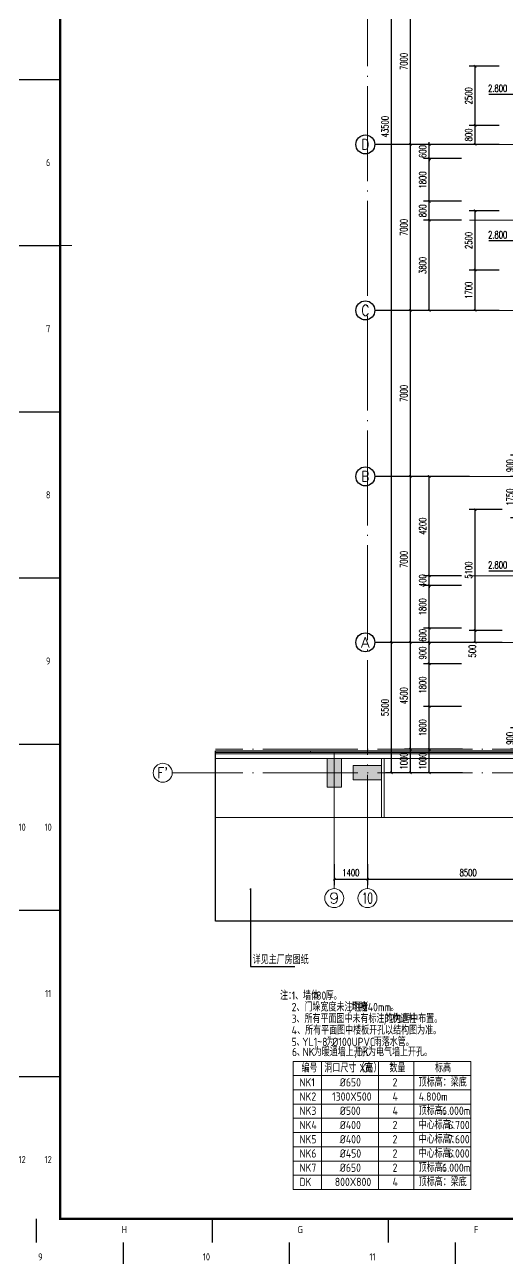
# Model space of a CAD drawing. Extents: x 238398 to 585159, y -66832 to 191741.
# Drawn here: x 423842 to 444213, y 21619 to 73646 of the extents above; entities that cross this region are included whole.
import ezdxf
from ezdxf.enums import TextEntityAlignment as Align

# ---------------------------------------------------------------- set-up
doc = ezdxf.new("R2010")
doc.units = 0
doc.header["$LTSCALE"] = 1000
doc.header["$MEASUREMENT"] = 0
doc.linetypes.add('DOTE', pattern=[2.42, 2, -0.2, 0.02, -0.2])
for name, color, linetype in [('AXIS', 3, 'Continuous'), ('AXIS_TEXT', 7, 'Continuous'), ('DIM_ELEV', 3, 'Continuous'), ('DIM_LEAD', 3, 'Continuous'), ('PUB_DIM', 76, 'Continuous')]:
    doc.layers.add(name, color=color, linetype=linetype)
for name, color, linetype, lineweight in [('DOTE', 18, 'DOTE', 13), ('PUB_HATCH', 252, 'Continuous', 5), ('PUB_TEXT', 7, 'Continuous', 20)]:
    doc.layers.add(name, color=color, linetype=linetype, lineweight=lineweight)
doc.styles.add('_TCH_AXIS', font='complex.shx', dxfattribs={"bigfont": 'gbcbig.shx'})
doc.styles.add('_TCH_DIM', font='SIMPLEX', dxfattribs={"bigfont": 'GBCBIG'})
doc.styles.add('_TCH_DIM_T3', font='SIMPLEX', dxfattribs={"width": 0.705882, "bigfont": 'GBCBIG'})
doc.styles.add('COMPLEX', font='geditxt.shx')
doc.styles.get("Standard").update_dxf_attribs({"font": 'gbenor.shx', "bigfont": 'gbcbig.shx'})
doc.styles.add('TK', font='GEDITXT.SHX', dxfattribs={"width": 0.85, "height": 3.5, "bigfont": 'hztxt1.shx'})
doc.linetypes.add('栏杆', pattern='A,0.075,-0.03,[133,ltypeshp.shx,S=0.03,R=0,X=-0.03,Y=0],-0.03,0.3', length=0.435)
doc.dimstyles.new('_TCH_ARCH&&100', dxfattribs={"dimtxt": 297.5, "dimasz": 100, "dimexe": 250, "dimexo": 300, "dimgap": 126.25, "dimtad": 1, "dimdec": 0, "dimzin": 0, "dimdsep": 46, "dimtxsty": '_TCH_DIM_T3', "dimblk": 'ARCHTICK', "dimcen": 0.09, "dimazin": 2, "dimtfac": 1, "dimtdec": 0, "dimtix": 1, "dimtmove": 2, "dimatfit": 3, "dimfxl": 1, "dimtolj": 1, "dimtzin": 0, "dimarcsym": 0})

# ---------------------------------------------------------------- blocks, each defined once
blk = doc.blocks.new('_AXISO')
blk.add_circle((0, 0), 0.5)
at = {"layer": 'AXIS_TEXT', "style": 'COMPLEX', "width": 1.041667}
blk.add_attdef('A', text='', height=0.56, dxfattribs=at).set_placement((-0.25, -0.28), (0.25, -0.28), align=Align.FIT)
blk = doc.blocks.new('GEDI_WK_A1_V')
at = {"color": 3}
for p, q in [((0, 490.58), (10, 490.58)), ((584, 490.58), (594, 490.58)), ((0, 420.5), (10, 420.5)), ((584, 420.5), (594, 420.5)), ((0, 350.42), (10, 350.42)), ((584, 350.42), (594, 350.42)), ((0, 280.33), (10, 280.33)), ((584, 280.33), (594, 280.33)), ((0, 210.25), (10, 210.25)), ((584, 210.25), (594, 210.25)), ((0, 140.17), (10, 140.17)), ((584, 140.17), (594, 140.17)), ((0, 70.08), (10, 70.08)), ((584, 70.08), (594, 70.08)), ((0, 10), (0, 0)), ((74.25, 10), (74.25, 0)), ((148.5, 10), (148.5, 0))]:
    blk.add_line(p, q, dxfattribs=at)
for points, const_width in [([(0, 841), (0, 0), (594, 0), (594, 841)], 0.1), ([(10, 816), (10, 10), (584, 10), (584, 816)], 1)]:
    blk.add_lwpolyline(points, close=True, dxfattribs=dict(at, const_width=const_width))
at = {"color": 3, "const_width": 0.5}
for points in [[(0, 420.5), (15, 420.5)], [(579, 420.5), (594, 420.5)]]:
    blk.add_lwpolyline(points, dxfattribs=at)
at = {"color": 3}
for s, p in [('6', (5, 455.54)), ('7', (5, 385.46)), ('8', (5, 315.38)), ('9', (5, 245.29)), ('10', (5, 175.21)), ('10', (588, 175.21)), ('11', (5, 105.12)), ('12', (5, 35.04)), ('12', (588, 35.04))]:
    blk.add_text(s, height=3, dxfattribs=at).set_placement(p, align=Align.MIDDLE)
for s, p in [('H', (37.12, 4)), ('G', (111.38, 4)), ('F', (185.62, 4))]:
    blk.add_text(s, height=3, dxfattribs=at).set_placement(p, align=Align.CENTER)
blk = doc.blocks.new('CEEC_TK_A1_V')
blk.add_blockref('GEDI_WK_A1_V', (0, 0))
at = {"style": 'TK', "width": 0.85}
for tag, height, p in [('PROJECTNAME', 4.75, (529, 44)), ('PHASE', 4, (571, 44)), ('DRAWINGNAME', 4.75, (539, 31))]:
    blk.add_attdef(tag, text='', height=height, dxfattribs=at).set_placement(p, align=Align.MIDDLE_CENTER)
for tag, p, height in [('APPROVE', (416, 32.75), 3.5), ('DESIGN', (461, 32.75), 3.5), ('REVIEW1', (416, 25.75), 3.5), ('DRAW', (461, 25.75), 3.5), ('REVIEW2', (416, 18.75), 3.5), ('PROPORTION', (461, 18.75), 3.5), ('DRAWINGNUMBER', (511, 18.5), 4), ('CHECK', (416, 11.75), 3.5), ('DATE', (461, 11.75), 3.5), ('VERSION', (577, 11.75), 3.5)]:
    blk.add_attdef(tag, p, '', height=height, dxfattribs=at)
blk = doc.blocks.new('GEDI_WK_A1')
at = {"color": 3}
for p, q in [((630.75, 584), (630.75, 594)), ((700.83, 584), (700.83, 594)), ((770.92, 584), (770.92, 594))]:
    blk.add_line(p, q, dxfattribs=at)
at = {"color": 3, "const_width": 0.1}
blk.add_lwpolyline([(0, 0), (841, 0), (841, 594), (0, 594)], close=True, dxfattribs=at)
at = {"color": 3}
for s, p in [('9', (595.71, 588)), ('10', (665.79, 588)), ('11', (735.88, 588))]:
    blk.add_text(s, height=3, dxfattribs=at).set_placement(p, align=Align.MIDDLE)
blk = doc.blocks.new('CEEC_TK_A1')
blk.add_blockref('GEDI_WK_A1', (0, 0))
at = {"style": 'TK', "width": 0.85}
for tag, height, p in [('PROJECTNAME', 4.75, (776, 44)), ('PHASE', 4, (818, 44)), ('DRAWINGNAME', 4.75, (786, 31))]:
    blk.add_attdef(tag, text='', height=height, dxfattribs=at).set_placement(p, align=Align.MIDDLE_CENTER)
for tag, p, height in [('APPROVE', (663, 32.75), 3.5), ('DESIGN', (708, 32.75), 3.5), ('REVIEW1', (663, 25.75), 3.5), ('DRAW', (708, 25.75), 3.5), ('REVIEW2', (663, 18.75), 3.5), ('PROPORTION', (708, 18.75), 3.5), ('DRAWINGNUMBER', (758, 18.5), 4), ('CHECK', (663, 11.75), 3.5), ('DATE', (708, 11.75), 3.5), ('VERSION', (824, 11.75), 3.5)]:
    blk.add_attdef(tag, p, '', height=height, dxfattribs=at)
blk = doc.blocks.new('_ArchTick')
at = {"color": 0, "linetype": 'ByBlock', "const_width": 0.4}
blk.add_lwpolyline([(-0.5, -0.5), (0.5, 0.5)], dxfattribs=at)
blk = doc.blocks.new('*D549')
at = {"layer": 'AXIS', "color": 0, "lineweight": -2, "transparency": 16777216}
for p, q in [((442320, 47596), (439070, 47596)), ((439320, 42096), (439320, 47596)), ((442320, 42096), (439070, 42096))]:
    blk.add_line(p, q, dxfattribs=at)
at = {"layer": 'Defpoints', "color": 0, "transparency": 16777216}
for p in [(439320, 47596), (442620, 47596), (442620, 42096)]:
    blk.add_point(p, dxfattribs=at)
at = {"layer": 'AXIS', "color": 0, "lineweight": -2, "transparency": 16777216, "xscale": 100, "yscale": 100, "zscale": 100}
for p, rotation in [((439320, 47596), 90), ((439320, 42096), 270)]:
    blk.add_blockref('_ArchTick', p, dxfattribs=dict(at, rotation=rotation))
at = {"layer": 'AXIS', "color": 0, "transparency": 16777216, "insert": (439045, 44846), "char_height": 297.5, "attachment_point": 5, "rotation": 90, "style": '_TCH_DIM_T3'}
blk.add_mtext('\\A1;5500', dxfattribs=at)
blk = doc.blocks.new('*D550')
at = {"layer": 'AXIS', "color": 0, "lineweight": -2, "transparency": 16777216}
for p, q in [((442320, 91096), (439070, 91096)), ((439320, 47596), (439320, 91096)), ((442320, 47596), (439070, 47596))]:
    blk.add_line(p, q, dxfattribs=at)
at = {"layer": 'Defpoints', "color": 0, "transparency": 16777216}
for p in [(439320, 91096), (442620, 91096), (442620, 47596)]:
    blk.add_point(p, dxfattribs=at)
at = {"layer": 'AXIS', "color": 0, "lineweight": -2, "transparency": 16777216, "xscale": 100, "yscale": 100, "zscale": 100}
for p, rotation in [((439320, 91096), 90), ((439320, 47596), 270)]:
    blk.add_blockref('_ArchTick', p, dxfattribs=dict(at, rotation=rotation))
at = {"layer": 'AXIS', "color": 0, "transparency": 16777216, "insert": (439045, 69346), "char_height": 297.5, "attachment_point": 5, "rotation": 90, "style": '_TCH_DIM_T3'}
blk.add_mtext('\\A1;43500', dxfattribs=at)
blk = doc.blocks.new('*D551')
at = {"layer": 'AXIS', "color": 0, "lineweight": -2, "transparency": 16777216}
for p, q in [((442320, 43096), (439870, 43096)), ((440120, 42096), (440120, 43096)), ((442320, 42096), (439870, 42096))]:
    blk.add_line(p, q, dxfattribs=at)
at = {"layer": 'Defpoints', "color": 0, "transparency": 16777216}
for p in [(440120, 43096), (442620, 43096), (442620, 42096)]:
    blk.add_point(p, dxfattribs=at)
at = {"layer": 'AXIS', "color": 0, "lineweight": -2, "transparency": 16777216, "xscale": 100, "yscale": 100, "zscale": 100}
for p, rotation in [((440120, 43096), 90), ((440120, 42096), 270)]:
    blk.add_blockref('_ArchTick', p, dxfattribs=dict(at, rotation=rotation))
at = {"layer": 'AXIS', "color": 0, "transparency": 16777216, "insert": (439845, 42596), "char_height": 297.5, "attachment_point": 5, "rotation": 90, "style": '_TCH_DIM_T3'}
blk.add_mtext('\\A1;1000', dxfattribs=at)
blk = doc.blocks.new('*D552')
at = {"layer": 'AXIS', "color": 0, "lineweight": -2, "transparency": 16777216}
for p, q in [((442320, 47596), (439870, 47596)), ((440120, 43096), (440120, 47596)), ((442320, 43096), (439870, 43096))]:
    blk.add_line(p, q, dxfattribs=at)
at = {"layer": 'Defpoints', "color": 0, "transparency": 16777216}
for p in [(440120, 47596), (442620, 47596), (442620, 43096)]:
    blk.add_point(p, dxfattribs=at)
at = {"layer": 'AXIS', "color": 0, "lineweight": -2, "transparency": 16777216, "xscale": 100, "yscale": 100, "zscale": 100}
for p, rotation in [((440120, 47596), 90), ((440120, 43096), 270)]:
    blk.add_blockref('_ArchTick', p, dxfattribs=dict(at, rotation=rotation))
at = {"layer": 'AXIS', "color": 0, "transparency": 16777216, "insert": (439845, 45346), "char_height": 297.5, "attachment_point": 5, "rotation": 90, "style": '_TCH_DIM_T3'}
blk.add_mtext('\\A1;4500', dxfattribs=at)
blk = doc.blocks.new('*D553')
at = {"layer": 'AXIS', "color": 0, "lineweight": -2, "transparency": 16777216}
for p, q in [((442320, 54596), (439870, 54596)), ((440120, 47596), (440120, 54596)), ((442320, 47596), (439870, 47596))]:
    blk.add_line(p, q, dxfattribs=at)
at = {"layer": 'Defpoints', "color": 0, "transparency": 16777216}
for p in [(440120, 54596), (442620, 54596), (442620, 47596)]:
    blk.add_point(p, dxfattribs=at)
at = {"layer": 'AXIS', "color": 0, "lineweight": -2, "transparency": 16777216, "xscale": 100, "yscale": 100, "zscale": 100}
for p, rotation in [((440120, 54596), 90), ((440120, 47596), 270)]:
    blk.add_blockref('_ArchTick', p, dxfattribs=dict(at, rotation=rotation))
at = {"layer": 'AXIS', "color": 0, "transparency": 16777216, "insert": (439845, 51096), "char_height": 297.5, "attachment_point": 5, "rotation": 90, "style": '_TCH_DIM_T3'}
blk.add_mtext('\\A1;7000', dxfattribs=at)
blk = doc.blocks.new('*D554')
at = {"layer": 'AXIS', "color": 0, "lineweight": -2, "transparency": 16777216}
for p, q in [((442320, 61596), (439870, 61596)), ((440120, 54596), (440120, 61596)), ((442320, 54596), (439870, 54596))]:
    blk.add_line(p, q, dxfattribs=at)
at = {"layer": 'Defpoints', "color": 0, "transparency": 16777216}
for p in [(440120, 61596), (442620, 61596), (442620, 54596)]:
    blk.add_point(p, dxfattribs=at)
at = {"layer": 'AXIS', "color": 0, "lineweight": -2, "transparency": 16777216, "xscale": 100, "yscale": 100, "zscale": 100}
for p, rotation in [((440120, 61596), 90), ((440120, 54596), 270)]:
    blk.add_blockref('_ArchTick', p, dxfattribs=dict(at, rotation=rotation))
at = {"layer": 'AXIS', "color": 0, "transparency": 16777216, "insert": (439845, 58096), "char_height": 297.5, "attachment_point": 5, "rotation": 90, "style": '_TCH_DIM_T3'}
blk.add_mtext('\\A1;7000', dxfattribs=at)
blk = doc.blocks.new('*D555')
at = {"layer": 'AXIS', "color": 0, "lineweight": -2, "transparency": 16777216}
for p, q in [((442320, 68596), (439870, 68596)), ((440120, 61596), (440120, 68596)), ((442320, 61596), (439870, 61596))]:
    blk.add_line(p, q, dxfattribs=at)
at = {"layer": 'Defpoints', "color": 0, "transparency": 16777216}
for p in [(440120, 68596), (442620, 68596), (442620, 61596)]:
    blk.add_point(p, dxfattribs=at)
at = {"layer": 'AXIS', "color": 0, "lineweight": -2, "transparency": 16777216, "xscale": 100, "yscale": 100, "zscale": 100}
for p, rotation in [((440120, 68596), 90), ((440120, 61596), 270)]:
    blk.add_blockref('_ArchTick', p, dxfattribs=dict(at, rotation=rotation))
at = {"layer": 'AXIS', "color": 0, "transparency": 16777216, "insert": (439845, 65096), "char_height": 297.5, "attachment_point": 5, "rotation": 90, "style": '_TCH_DIM_T3'}
blk.add_mtext('\\A1;7000', dxfattribs=at)
blk = doc.blocks.new('*D556')
at = {"layer": 'AXIS', "color": 0, "lineweight": -2, "transparency": 16777216}
for p, q in [((442320, 75596), (439870, 75596)), ((440120, 68596), (440120, 75596)), ((442320, 68596), (439870, 68596))]:
    blk.add_line(p, q, dxfattribs=at)
at = {"layer": 'Defpoints', "color": 0, "transparency": 16777216}
for p in [(440120, 75596), (442620, 75596), (442620, 68596)]:
    blk.add_point(p, dxfattribs=at)
at = {"layer": 'AXIS', "color": 0, "lineweight": -2, "transparency": 16777216, "xscale": 100, "yscale": 100, "zscale": 100}
for p, rotation in [((440120, 75596), 90), ((440120, 68596), 270)]:
    blk.add_blockref('_ArchTick', p, dxfattribs=dict(at, rotation=rotation))
at = {"layer": 'AXIS', "color": 0, "transparency": 16777216, "insert": (439845, 72096), "char_height": 297.5, "attachment_point": 5, "rotation": 90, "style": '_TCH_DIM_T3'}
blk.add_mtext('\\A1;7000', dxfattribs=at)
blk = doc.blocks.new('*D614')
at = {"layer": 'Defpoints', "color": 0, "transparency": 16777216}
for p in [(444180, 54595), (444896, 54595), (444896, 52845)]:
    blk.add_point(p, dxfattribs=at)
at = {"layer": 'PUB_DIM', "color": 0, "lineweight": -2, "transparency": 16777216}
for p, q in [((444596, 54595), (443930, 54595)), ((444180, 52845), (444180, 54595)), ((444596, 52845), (443930, 52845))]:
    blk.add_line(p, q, dxfattribs=at)
at = {"layer": 'PUB_DIM', "color": 0, "lineweight": -2, "transparency": 16777216, "xscale": 100, "yscale": 100, "zscale": 100}
for p, rotation in [((444180, 54595), 90), ((444180, 52845), 270)]:
    blk.add_blockref('_ArchTick', p, dxfattribs=dict(at, rotation=rotation))
at = {"layer": 'PUB_DIM', "color": 0, "transparency": 16777216, "insert": (443905, 53720), "char_height": 297.5, "attachment_point": 5, "rotation": 90, "style": '_TCH_DIM_T3'}
blk.add_mtext('\\A1;1750', dxfattribs=at)
blk = doc.blocks.new('*D615')
at = {"layer": 'Defpoints', "color": 0, "transparency": 16777216}
for p in [(444180, 55495), (444896, 55495), (444896, 54595)]:
    blk.add_point(p, dxfattribs=at)
at = {"layer": 'PUB_DIM', "color": 0, "lineweight": -2, "transparency": 16777216}
for p, q in [((444596, 55495), (443930, 55495)), ((444180, 54595), (444180, 55495)), ((444596, 54595), (443930, 54595))]:
    blk.add_line(p, q, dxfattribs=at)
at = {"layer": 'PUB_DIM', "color": 0, "lineweight": -2, "transparency": 16777216, "xscale": 100, "yscale": 100, "zscale": 100}
for p, rotation in [((444180, 55495), 90), ((444180, 54595), 270)]:
    blk.add_blockref('_ArchTick', p, dxfattribs=dict(at, rotation=rotation))
at = {"layer": 'PUB_DIM', "color": 0, "transparency": 16777216, "insert": (443905, 55045), "char_height": 297.5, "attachment_point": 5, "rotation": 90, "style": '_TCH_DIM_T3'}
blk.add_mtext('\\A1;900', dxfattribs=at)
blk = doc.blocks.new('*D620')
at = {"layer": 'Defpoints', "color": 0, "transparency": 16777216}
for p in [(444180, 43995), (444896, 43995), (444896, 43095)]:
    blk.add_point(p, dxfattribs=at)
at = {"layer": 'PUB_DIM', "color": 0, "lineweight": -2, "transparency": 16777216}
for p, q in [((444596, 43995), (443930, 43995)), ((444180, 43095), (444180, 43995)), ((444596, 43095), (443930, 43095))]:
    blk.add_line(p, q, dxfattribs=at)
at = {"layer": 'PUB_DIM', "color": 0, "lineweight": -2, "transparency": 16777216, "xscale": 100, "yscale": 100, "zscale": 100}
for p, rotation in [((444180, 43995), 90), ((444180, 43095), 270)]:
    blk.add_blockref('_ArchTick', p, dxfattribs=dict(at, rotation=rotation))
at = {"layer": 'PUB_DIM', "color": 0, "transparency": 16777216, "insert": (443905, 43545), "char_height": 297.5, "attachment_point": 5, "rotation": 90, "style": '_TCH_DIM_T3'}
blk.add_mtext('\\A1;900', dxfattribs=at)
blk = doc.blocks.new('*D389')
at = {"layer": 'Defpoints', "color": 0, "transparency": 16777216}
for p in [(440920, 65396), (442574, 65396), (442574, 61596)]:
    blk.add_point(p, dxfattribs=at)
at = {"layer": 'PUB_DIM', "color": 0, "lineweight": -2, "transparency": 16777216}
for p, q in [((442274, 65396), (440670, 65396)), ((440920, 61596), (440920, 65396)), ((442274, 61596), (440670, 61596))]:
    blk.add_line(p, q, dxfattribs=at)
at = {"layer": 'PUB_DIM', "color": 0, "lineweight": -2, "transparency": 16777216, "xscale": 100, "yscale": 100, "zscale": 100}
for p, rotation in [((440920, 65396), 90), ((440920, 61596), 270)]:
    blk.add_blockref('_ArchTick', p, dxfattribs=dict(at, rotation=rotation))
at = {"layer": 'PUB_DIM', "color": 0, "transparency": 16777216, "insert": (440645, 63496), "char_height": 297.5, "attachment_point": 5, "rotation": 90, "style": '_TCH_DIM_T3'}
blk.add_mtext('\\A1;3800', dxfattribs=at)
blk = doc.blocks.new('*D390')
at = {"layer": 'Defpoints', "color": 0, "transparency": 16777216}
for p in [(440920, 66196), (442574, 66196), (442574, 65396)]:
    blk.add_point(p, dxfattribs=at)
at = {"layer": 'PUB_DIM', "color": 0, "lineweight": -2, "transparency": 16777216}
for p, q in [((442274, 66196), (440670, 66196)), ((440920, 65396), (440920, 66196)), ((442274, 65396), (440670, 65396))]:
    blk.add_line(p, q, dxfattribs=at)
at = {"layer": 'PUB_DIM', "color": 0, "lineweight": -2, "transparency": 16777216, "xscale": 100, "yscale": 100, "zscale": 100}
for p, rotation in [((440920, 66196), 90), ((440920, 65396), 270)]:
    blk.add_blockref('_ArchTick', p, dxfattribs=dict(at, rotation=rotation))
at = {"layer": 'PUB_DIM', "color": 0, "transparency": 16777216, "insert": (440645, 65796), "char_height": 297.5, "attachment_point": 5, "rotation": 90, "style": '_TCH_DIM_T3'}
blk.add_mtext('\\A1;800', dxfattribs=at)
blk = doc.blocks.new('*D391')
at = {"layer": 'Defpoints', "color": 0, "transparency": 16777216}
for p in [(440920, 67996), (442574, 67996), (442574, 66196)]:
    blk.add_point(p, dxfattribs=at)
at = {"layer": 'PUB_DIM', "color": 0, "lineweight": -2, "transparency": 16777216}
for p, q in [((442274, 67996), (440670, 67996)), ((440920, 66196), (440920, 67996)), ((442274, 66196), (440670, 66196))]:
    blk.add_line(p, q, dxfattribs=at)
at = {"layer": 'PUB_DIM', "color": 0, "lineweight": -2, "transparency": 16777216, "xscale": 100, "yscale": 100, "zscale": 100}
for p, rotation in [((440920, 67996), 90), ((440920, 66196), 270)]:
    blk.add_blockref('_ArchTick', p, dxfattribs=dict(at, rotation=rotation))
at = {"layer": 'PUB_DIM', "color": 0, "transparency": 16777216, "insert": (440645, 67096), "char_height": 297.5, "attachment_point": 5, "rotation": 90, "style": '_TCH_DIM_T3'}
blk.add_mtext('\\A1;1800', dxfattribs=at)
blk = doc.blocks.new('*D392')
at = {"layer": 'Defpoints', "color": 0, "transparency": 16777216}
for p in [(440920, 68596), (442574, 68596), (442574, 67996)]:
    blk.add_point(p, dxfattribs=at)
at = {"layer": 'PUB_DIM', "color": 0, "lineweight": -2, "transparency": 16777216}
for p, q in [((440920, 68596), (440920, 68696)), ((442274, 68596), (440670, 68596)), ((440920, 67996), (440920, 68596)), ((442274, 67996), (440670, 67996)), ((440920, 67996), (440920, 67896))]:
    blk.add_line(p, q, dxfattribs=at)
at = {"layer": 'PUB_DIM', "color": 0, "lineweight": -2, "transparency": 16777216, "xscale": 100, "yscale": 100, "zscale": 100}
for p, rotation in [((440920, 68596), 270), ((440920, 67996), 90)]:
    blk.add_blockref('_ArchTick', p, dxfattribs=dict(at, rotation=rotation))
at = {"layer": 'PUB_DIM', "color": 0, "transparency": 16777216, "insert": (440645, 68296), "char_height": 297.5, "attachment_point": 5, "rotation": 90, "style": '_TCH_DIM_T3'}
blk.add_mtext('\\A1;600', dxfattribs=at)
blk = doc.blocks.new('*D393')
at = {"layer": 'Defpoints', "color": 0, "transparency": 16777216}
for p in [(440920, 43096), (442574, 43096), (442574, 42096)]:
    blk.add_point(p, dxfattribs=at)
at = {"layer": 'PUB_DIM', "color": 0, "lineweight": -2, "transparency": 16777216}
for p, q in [((442274, 43096), (440670, 43096)), ((440920, 42096), (440920, 43096)), ((442274, 42096), (440670, 42096))]:
    blk.add_line(p, q, dxfattribs=at)
at = {"layer": 'PUB_DIM', "color": 0, "lineweight": -2, "transparency": 16777216, "xscale": 100, "yscale": 100, "zscale": 100}
for p, rotation in [((440920, 43096), 90), ((440920, 42096), 270)]:
    blk.add_blockref('_ArchTick', p, dxfattribs=dict(at, rotation=rotation))
at = {"layer": 'PUB_DIM', "color": 0, "transparency": 16777216, "insert": (440645, 42596), "char_height": 297.5, "attachment_point": 5, "rotation": 90, "style": '_TCH_DIM_T3'}
blk.add_mtext('\\A1;1000', dxfattribs=at)
blk = doc.blocks.new('*D394')
at = {"layer": 'Defpoints', "color": 0, "transparency": 16777216}
for p in [(440920, 44896), (442574, 44896), (442574, 43096)]:
    blk.add_point(p, dxfattribs=at)
at = {"layer": 'PUB_DIM', "color": 0, "lineweight": -2, "transparency": 16777216}
for p, q in [((442274, 44896), (440670, 44896)), ((440920, 43096), (440920, 44896)), ((442274, 43096), (440670, 43096))]:
    blk.add_line(p, q, dxfattribs=at)
at = {"layer": 'PUB_DIM', "color": 0, "lineweight": -2, "transparency": 16777216, "xscale": 100, "yscale": 100, "zscale": 100}
for p, rotation in [((440920, 44896), 90), ((440920, 43096), 270)]:
    blk.add_blockref('_ArchTick', p, dxfattribs=dict(at, rotation=rotation))
at = {"layer": 'PUB_DIM', "color": 0, "transparency": 16777216, "insert": (440645, 43996), "char_height": 297.5, "attachment_point": 5, "rotation": 90, "style": '_TCH_DIM_T3'}
blk.add_mtext('\\A1;1800', dxfattribs=at)
blk = doc.blocks.new('*D395')
at = {"layer": 'Defpoints', "color": 0, "transparency": 16777216}
for p in [(440920, 46696), (442574, 46696), (442574, 44896)]:
    blk.add_point(p, dxfattribs=at)
at = {"layer": 'PUB_DIM', "color": 0, "lineweight": -2, "transparency": 16777216}
for p, q in [((442274, 46696), (440670, 46696)), ((440920, 44896), (440920, 46696)), ((442274, 44896), (440670, 44896))]:
    blk.add_line(p, q, dxfattribs=at)
at = {"layer": 'PUB_DIM', "color": 0, "lineweight": -2, "transparency": 16777216, "xscale": 100, "yscale": 100, "zscale": 100}
for p, rotation in [((440920, 46696), 90), ((440920, 44896), 270)]:
    blk.add_blockref('_ArchTick', p, dxfattribs=dict(at, rotation=rotation))
at = {"layer": 'PUB_DIM', "color": 0, "transparency": 16777216, "insert": (440645, 45796), "char_height": 297.5, "attachment_point": 5, "rotation": 90, "style": '_TCH_DIM_T3'}
blk.add_mtext('\\A1;1800', dxfattribs=at)
blk = doc.blocks.new('*D396')
at = {"layer": 'Defpoints', "color": 0, "transparency": 16777216}
for p in [(440920, 47596), (442574, 47596), (442574, 46696)]:
    blk.add_point(p, dxfattribs=at)
at = {"layer": 'PUB_DIM', "color": 0, "lineweight": -2, "transparency": 16777216}
for p, q in [((442274, 47596), (440670, 47596)), ((440920, 46696), (440920, 47596)), ((442274, 46696), (440670, 46696))]:
    blk.add_line(p, q, dxfattribs=at)
at = {"layer": 'PUB_DIM', "color": 0, "lineweight": -2, "transparency": 16777216, "xscale": 100, "yscale": 100, "zscale": 100}
for p, rotation in [((440920, 47596), 90), ((440920, 46696), 270)]:
    blk.add_blockref('_ArchTick', p, dxfattribs=dict(at, rotation=rotation))
at = {"layer": 'PUB_DIM', "color": 0, "transparency": 16777216, "insert": (440645, 47146), "char_height": 297.5, "attachment_point": 5, "rotation": 90, "style": '_TCH_DIM_T3'}
blk.add_mtext('\\A1;900', dxfattribs=at)
blk = doc.blocks.new('*D397')
at = {"layer": 'Defpoints', "color": 0, "transparency": 16777216}
for p in [(440920, 48196), (442574, 48196), (442574, 47596)]:
    blk.add_point(p, dxfattribs=at)
at = {"layer": 'PUB_DIM', "color": 0, "lineweight": -2, "transparency": 16777216}
for p, q in [((442274, 48196), (440670, 48196)), ((440920, 48196), (440920, 48296)), ((440920, 47596), (440920, 48196)), ((442274, 47596), (440670, 47596)), ((440920, 47596), (440920, 47496))]:
    blk.add_line(p, q, dxfattribs=at)
at = {"layer": 'PUB_DIM', "color": 0, "lineweight": -2, "transparency": 16777216, "xscale": 100, "yscale": 100, "zscale": 100}
for p, rotation in [((440920, 48196), 270), ((440920, 47596), 90)]:
    blk.add_blockref('_ArchTick', p, dxfattribs=dict(at, rotation=rotation))
at = {"layer": 'PUB_DIM', "color": 0, "transparency": 16777216, "insert": (440645, 47896), "char_height": 297.5, "attachment_point": 5, "rotation": 90, "style": '_TCH_DIM_T3'}
blk.add_mtext('\\A1;600', dxfattribs=at)
blk = doc.blocks.new('*D398')
at = {"layer": 'Defpoints', "color": 0, "transparency": 16777216}
for p in [(440920, 49996), (442574, 49996), (442574, 48196)]:
    blk.add_point(p, dxfattribs=at)
at = {"layer": 'PUB_DIM', "color": 0, "lineweight": -2, "transparency": 16777216}
for p, q in [((442274, 49996), (440670, 49996)), ((440920, 48196), (440920, 49996)), ((442274, 48196), (440670, 48196))]:
    blk.add_line(p, q, dxfattribs=at)
at = {"layer": 'PUB_DIM', "color": 0, "lineweight": -2, "transparency": 16777216, "xscale": 100, "yscale": 100, "zscale": 100}
for p, rotation in [((440920, 49996), 90), ((440920, 48196), 270)]:
    blk.add_blockref('_ArchTick', p, dxfattribs=dict(at, rotation=rotation))
at = {"layer": 'PUB_DIM', "color": 0, "transparency": 16777216, "insert": (440645, 49096), "char_height": 297.5, "attachment_point": 5, "rotation": 90, "style": '_TCH_DIM_T3'}
blk.add_mtext('\\A1;1800', dxfattribs=at)
blk = doc.blocks.new('*D399')
at = {"layer": 'Defpoints', "color": 0, "transparency": 16777216}
for p in [(440920, 50396), (442574, 50396), (442574, 49996)]:
    blk.add_point(p, dxfattribs=at)
at = {"layer": 'PUB_DIM', "color": 0, "lineweight": -2, "transparency": 16777216}
for p, q in [((440920, 50396), (440920, 50496)), ((442274, 50396), (440670, 50396)), ((442274, 49996), (440670, 49996)), ((440920, 49996), (440920, 50396)), ((440920, 49996), (440920, 49896))]:
    blk.add_line(p, q, dxfattribs=at)
at = {"layer": 'PUB_DIM', "color": 0, "lineweight": -2, "transparency": 16777216, "xscale": 100, "yscale": 100, "zscale": 100}
for p, rotation in [((440920, 50396), 270), ((440920, 49996), 90)]:
    blk.add_blockref('_ArchTick', p, dxfattribs=dict(at, rotation=rotation))
at = {"layer": 'PUB_DIM', "color": 0, "transparency": 16777216, "insert": (440645, 50196), "char_height": 297.5, "attachment_point": 5, "rotation": 90, "style": '_TCH_DIM_T3'}
blk.add_mtext('\\A1;400', dxfattribs=at)
blk = doc.blocks.new('*D400')
at = {"layer": 'Defpoints', "color": 0, "transparency": 16777216}
for p in [(440920, 54596), (442574, 54596), (442574, 50396)]:
    blk.add_point(p, dxfattribs=at)
at = {"layer": 'PUB_DIM', "color": 0, "lineweight": -2, "transparency": 16777216}
for p, q in [((442274, 54596), (440670, 54596)), ((440920, 50396), (440920, 54596)), ((442274, 50396), (440670, 50396))]:
    blk.add_line(p, q, dxfattribs=at)
at = {"layer": 'PUB_DIM', "color": 0, "lineweight": -2, "transparency": 16777216, "xscale": 100, "yscale": 100, "zscale": 100}
for p, rotation in [((440920, 54596), 90), ((440920, 50396), 270)]:
    blk.add_blockref('_ArchTick', p, dxfattribs=dict(at, rotation=rotation))
at = {"layer": 'PUB_DIM', "color": 0, "transparency": 16777216, "insert": (440645, 52496), "char_height": 297.5, "attachment_point": 5, "rotation": 90, "style": '_TCH_DIM_T3'}
blk.add_mtext('\\A1;4200', dxfattribs=at)
blk = doc.blocks.new('*D468')
at = {"layer": 'Defpoints', "color": 0, "transparency": 16777216}
for p in [(442854, 65796), (444168, 65796), (444168, 63296)]:
    blk.add_point(p, dxfattribs=at)
at = {"layer": 'PUB_DIM', "color": 0, "lineweight": -2, "transparency": 16777216}
for p, q in [((443868, 65796), (442604, 65796)), ((442854, 63296), (442854, 65796)), ((443868, 63296), (442604, 63296))]:
    blk.add_line(p, q, dxfattribs=at)
at = {"layer": 'PUB_DIM', "color": 0, "lineweight": -2, "transparency": 16777216, "xscale": 100, "yscale": 100, "zscale": 100}
for p, rotation in [((442854, 65796), 90), ((442854, 63296), 270)]:
    blk.add_blockref('_ArchTick', p, dxfattribs=dict(at, rotation=rotation))
at = {"layer": 'PUB_DIM', "color": 0, "transparency": 16777216, "insert": (442579, 64546), "char_height": 297.5, "attachment_point": 5, "rotation": 90, "style": '_TCH_DIM_T3'}
blk.add_mtext('\\A1;2500', dxfattribs=at)
blk = doc.blocks.new('*D469')
at = {"layer": 'Defpoints', "color": 0, "transparency": 16777216}
for p in [(442854, 63296), (444168, 63296), (444168, 61596)]:
    blk.add_point(p, dxfattribs=at)
at = {"layer": 'PUB_DIM', "color": 0, "lineweight": -2, "transparency": 16777216}
for p, q in [((443868, 63296), (442604, 63296)), ((442854, 61596), (442854, 63296)), ((443868, 61596), (442604, 61596))]:
    blk.add_line(p, q, dxfattribs=at)
at = {"layer": 'PUB_DIM', "color": 0, "lineweight": -2, "transparency": 16777216, "xscale": 100, "yscale": 100, "zscale": 100}
for p, rotation in [((442854, 63296), 90), ((442854, 61596), 270)]:
    blk.add_blockref('_ArchTick', p, dxfattribs=dict(at, rotation=rotation))
at = {"layer": 'PUB_DIM', "color": 0, "transparency": 16777216, "insert": (442579, 62446), "char_height": 297.5, "attachment_point": 5, "rotation": 90, "style": '_TCH_DIM_T3'}
blk.add_mtext('\\A1;1700', dxfattribs=at)
blk = doc.blocks.new('*D470')
at = {"layer": 'Defpoints', "color": 0, "transparency": 16777216}
for p in [(442854, 71896), (444168, 71896), (444168, 69396)]:
    blk.add_point(p, dxfattribs=at)
at = {"layer": 'PUB_DIM', "color": 0, "lineweight": -2, "transparency": 16777216}
for p, q in [((443868, 71896), (442604, 71896)), ((442854, 69396), (442854, 71896)), ((443868, 69396), (442604, 69396))]:
    blk.add_line(p, q, dxfattribs=at)
at = {"layer": 'PUB_DIM', "color": 0, "lineweight": -2, "transparency": 16777216, "xscale": 100, "yscale": 100, "zscale": 100}
for p, rotation in [((442854, 71896), 90), ((442854, 69396), 270)]:
    blk.add_blockref('_ArchTick', p, dxfattribs=dict(at, rotation=rotation))
at = {"layer": 'PUB_DIM', "color": 0, "transparency": 16777216, "insert": (442579, 70646), "char_height": 297.5, "attachment_point": 5, "rotation": 90, "style": '_TCH_DIM_T3'}
blk.add_mtext('\\A1;2500', dxfattribs=at)
blk = doc.blocks.new('*D471')
at = {"layer": 'Defpoints', "color": 0, "transparency": 16777216}
for p in [(442854, 69396), (444168, 69396), (444168, 68596)]:
    blk.add_point(p, dxfattribs=at)
at = {"layer": 'PUB_DIM', "color": 0, "lineweight": -2, "transparency": 16777216}
for p, q in [((443868, 69396), (442604, 69396)), ((442854, 68596), (442854, 69396)), ((443868, 68596), (442604, 68596))]:
    blk.add_line(p, q, dxfattribs=at)
at = {"layer": 'PUB_DIM', "color": 0, "lineweight": -2, "transparency": 16777216, "xscale": 100, "yscale": 100, "zscale": 100}
for p, rotation in [((442854, 69396), 90), ((442854, 68596), 270)]:
    blk.add_blockref('_ArchTick', p, dxfattribs=dict(at, rotation=rotation))
at = {"layer": 'PUB_DIM', "color": 0, "transparency": 16777216, "insert": (442579, 68996), "char_height": 297.5, "attachment_point": 5, "rotation": 90, "style": '_TCH_DIM_T3'}
blk.add_mtext('\\A1;800', dxfattribs=at)
blk = doc.blocks.new('*D517')
at = {"layer": 'Defpoints', "color": 0, "transparency": 16777216}
for p in [(442854, 48096), (444295, 48096), (444295, 47596)]:
    blk.add_point(p, dxfattribs=at)
at = {"layer": 'PUB_DIM', "color": 0, "lineweight": -2, "transparency": 16777216}
for p, q in [((443995, 48096), (442604, 48096)), ((442854, 47596), (442854, 48096)), ((443995, 47596), (442604, 47596))]:
    blk.add_line(p, q, dxfattribs=at)
at = {"layer": 'PUB_DIM', "color": 0, "lineweight": -2, "transparency": 16777216, "xscale": 100, "yscale": 100, "zscale": 100}
for p, rotation in [((442854, 48096), 90), ((442854, 47596), 270)]:
    blk.add_blockref('_ArchTick', p, dxfattribs=dict(at, rotation=rotation))
at = {"layer": 'PUB_DIM', "color": 0, "transparency": 16777216, "insert": (442731, 47226), "char_height": 297.5, "attachment_point": 5, "rotation": 90, "style": '_TCH_DIM_T3'}
blk.add_mtext('\\A1;500', dxfattribs=at)
blk = doc.blocks.new('*D518')
at = {"layer": 'Defpoints', "color": 0, "transparency": 16777216}
for p in [(442854, 53196), (444295, 53196), (444295, 48096)]:
    blk.add_point(p, dxfattribs=at)
at = {"layer": 'PUB_DIM', "color": 0, "lineweight": -2, "transparency": 16777216}
for p, q in [((443995, 53196), (442604, 53196)), ((442854, 48096), (442854, 53196)), ((443995, 48096), (442604, 48096))]:
    blk.add_line(p, q, dxfattribs=at)
at = {"layer": 'PUB_DIM', "color": 0, "lineweight": -2, "transparency": 16777216, "xscale": 100, "yscale": 100, "zscale": 100}
for p, rotation in [((442854, 53196), 90), ((442854, 48096), 270)]:
    blk.add_blockref('_ArchTick', p, dxfattribs=dict(at, rotation=rotation))
at = {"layer": 'PUB_DIM', "color": 0, "transparency": 16777216, "insert": (442579, 50646), "char_height": 297.5, "attachment_point": 5, "rotation": 90, "style": '_TCH_DIM_T3'}
blk.add_mtext('\\A1;5100', dxfattribs=at)
blk = doc.blocks.new('*D519')
at = {"layer": 'Defpoints', "color": 0, "transparency": 16777216}
for p in [(436908, 38536), (438308, 38536), (438308, 37611)]:
    blk.add_point(p, dxfattribs=at)
at = {"layer": 'PUB_HATCH', "color": 0, "lineweight": -2, "transparency": 16777216}
for p, q in [((436908, 38236), (436908, 37361)), ((438308, 38236), (438308, 37361)), ((436908, 37611), (438308, 37611))]:
    blk.add_line(p, q, dxfattribs=at)
at = {"layer": 'PUB_HATCH', "color": 0, "lineweight": -2, "transparency": 16777216, "xscale": 100, "yscale": 100, "zscale": 100, "rotation": 180}
blk.add_blockref('_ArchTick', (436908, 37611), dxfattribs=at)
at = {"layer": 'PUB_HATCH', "color": 0, "lineweight": -2, "transparency": 16777216, "xscale": 100, "yscale": 100, "zscale": 100}
blk.add_blockref('_ArchTick', (438308, 37611), dxfattribs=at)
at = {"layer": 'PUB_HATCH', "color": 0, "transparency": 16777216, "insert": (437608, 37886), "char_height": 297.5, "attachment_point": 5, "style": '_TCH_DIM_T3'}
blk.add_mtext('\\A1;1400', dxfattribs=at)
blk = doc.blocks.new('*D520')
at = {"layer": 'Defpoints', "color": 0, "transparency": 16777216}
for p in [(438308, 38536), (446808, 38536), (446808, 37611)]:
    blk.add_point(p, dxfattribs=at)
at = {"layer": 'PUB_HATCH', "color": 0, "lineweight": -2, "transparency": 16777216}
for p, q in [((438308, 38236), (438308, 37361)), ((446808, 38236), (446808, 37361)), ((438308, 37611), (446808, 37611))]:
    blk.add_line(p, q, dxfattribs=at)
at = {"layer": 'PUB_HATCH', "color": 0, "lineweight": -2, "transparency": 16777216, "xscale": 100, "yscale": 100, "zscale": 100, "rotation": 180}
blk.add_blockref('_ArchTick', (438308, 37611), dxfattribs=at)
at = {"layer": 'PUB_HATCH', "color": 0, "lineweight": -2, "transparency": 16777216, "xscale": 100, "yscale": 100, "zscale": 100}
blk.add_blockref('_ArchTick', (446808, 37611), dxfattribs=at)
at = {"layer": 'PUB_HATCH', "color": 0, "transparency": 16777216, "insert": (442558, 37886), "char_height": 297.5, "attachment_point": 5, "style": '_TCH_DIM_T3'}
blk.add_mtext('\\A1;8500', dxfattribs=at)
blk = doc.blocks.new('zw2')
at = {"layer": 'AXIS'}
for p, q in [((442619.6, 68596.1), (438619.6, 68596.1)), ((442619.6, 61596.1), (438619.6, 61596.1)), ((442619.6, 54596.1), (438619.6, 54596.1)), ((442619.6, 47596.1), (438619.6, 47596.1))]:
    blk.add_line(p, q, dxfattribs=at)
at = {"layer": 'DOTE', "ltscale": 2}
blk.add_line((438308, 95250.3), (438308, 38406), dxfattribs=at)
at = {"layer": 'DOTE'}
for p, q in [((442619.6, 68596.1), (471525.6, 68596.1)), ((442619.6, 61596.1), (471525.6, 61596.1)), ((442619.6, 54596.1), (471525.6, 54596.1))]:
    blk.add_line(p, q, dxfattribs=at)
at = {"layer": 'AXIS'}
ref = blk.add_blockref('_AXISO', (438219.6, 68596.1), dxfattribs=dict(at, xscale=800, yscale=800, zscale=800))
ref.add_attrib('A', 'D', dxfattribs={"layer": 'AXIS_TEXT', "height": 435.3, "style": '_TCH_AXIS'}).set_placement((438043.4, 68378.5), (438395.8, 68378.5), align=Align.FIT)
ref = blk.add_blockref('_AXISO', (438219.6, 61596.1), dxfattribs=dict(at, xscale=800, yscale=800, zscale=800))
ref.add_attrib('A', 'C', dxfattribs={"layer": 'AXIS_TEXT', "height": 455.7, "style": '_TCH_AXIS'}).set_placement((438056.8, 61368.3), (438382.3, 61368.3), align=Align.FIT)
ref = blk.add_blockref('_AXISO', (438219.6, 54596.1), dxfattribs=dict(at, xscale=800, yscale=800, zscale=800))
ref.add_attrib('A', 'B', dxfattribs={"layer": 'AXIS_TEXT', "height": 435.3, "style": '_TCH_AXIS'}).set_placement((438043.4, 54378.5), (438395.8, 54378.5), align=Align.FIT)
ref = blk.add_blockref('_AXISO', (438219.6, 47596.1), dxfattribs=dict(at, xscale=800, yscale=800, zscale=800))
ref.add_attrib('A', 'A', dxfattribs={"layer": 'AXIS_TEXT', "height": 425.2, "style": '_TCH_AXIS'}).set_placement((438037.4, 47383.6), (438401.8, 47383.6), align=Align.FIT)
for p1, p2, distance, picture, middle in [((442619.6, 47596.1), (442619.6, 91096.1), 3300, '*D550', (439044.6, 69346.1)), ((442619.6, 68596.1), (442619.6, 75596.1), 2500, '*D556', (439844.6, 72096.1)), ((442619.6, 61596.1), (442619.6, 68596.1), 2500, '*D555', (439844.6, 65096.1)), ((442619.6, 54596.1), (442619.6, 61596.1), 2500, '*D554', (439844.6, 58096.1)), ((442619.6, 47596.1), (442619.6, 54596.1), 2500, '*D553', (439844.6, 51096.1)), ((442619.6, 42096.1), (442619.6, 47596.1), 3300, '*D549', (439044.6, 44846.1)), ((442619.6, 43096.1), (442619.6, 47596.1), 2500, '*D552', (439844.6, 45346.1)), ((442619.6, 42096.1), (442619.6, 43096.1), 2500, '*D551', (439844.6, 42596.1))]:
    dim = blk.add_aligned_dim(p1=p1, p2=p2, distance=distance, dimstyle='_TCH_ARCH&&100', dxfattribs=at)
    dim.commit()
    dim.dimension.update_dxf_attribs({"geometry": picture, "text_midpoint": middle})
blk = doc.blocks.new('321SADFASDFADS')
at = {"layer": 'PUB_DIM'}
for p1, p2, picture, middle in [((444896.1, 54595.1), (444896.1, 55495.1), '*D615', (443904.9, 55045.1)), ((444896.1, 52845.1), (444896.1, 54595.1), '*D614', (443904.9, 53720.1)), ((444896.1, 43095.1), (444896.1, 43995.1), '*D620', (443904.9, 43545.1))]:
    dim = blk.add_aligned_dim(p1=p1, p2=p2, distance=716.2, dimstyle='_TCH_ARCH&&100', dxfattribs=at)
    dim.commit()
    dim.dimension.update_dxf_attribs({"geometry": picture, "text_midpoint": middle})

msp = doc.modelspace()

# ---------------------------------------------------------------- hatches: boundary and pattern name
at = {"layer": 'PUB_HATCH'}
for points in [[(437208, 41496.1), (436608, 41496.1), (436608, 42696.1), (437208, 42696.1)], [(437708, 41796.1), (437708, 42396.1), (438908, 42396.1), (438908, 41796.1)]]:
    msp.add_hatch(color=256, dxfattribs=at).paths.add_polyline_path(points)

# ---------------------------------------------------------------- linework, layer by layer
at = {"layer": 'AXIS'}
msp.add_lwpolyline([(431902.5, 43028.4), (471776.3, 43028.4), (471776.3, 35835.2), (431902.5, 35835.2)], close=True, dxfattribs=at)
at = {"layer": 'DIM_ELEV'}
for p, q in [((445310.1, 70707), (443429, 70707)), ((445310.1, 64529.2), (443429, 64529.2)), ((445310.1, 50602.7), (443429, 50602.7))]:
    msp.add_line(p, q, dxfattribs=at)
at = {"layer": 'DIM_LEAD'}
for p, q in [((433374.4, 37186.6), (433374.4, 33931)), ((433374.4, 33931), (435249.8, 33931))]:
    msp.add_line(p, q, dxfattribs=at)
at = {"layer": 'DIM_LEAD', "const_width": 40}
msp.add_lwpolyline([(433374.4, 37206.6, 1), (433374.4, 37166.6, 1)], format="xyb", close=True, dxfattribs=at)
at = {"layer": 'DOTE', "color": 149}
for p, q in [((442619.6, 65396.1), (458558, 65396.1)), ((442619.6, 50396.1), (458558, 50396.1))]:
    msp.add_line(p, q, dxfattribs=at)
at = {"layer": 'DOTE'}
msp.add_line((442619.6, 47596.1), (471525.6, 47596.1), dxfattribs=at)
at = {"layer": 'DOTE', "ltscale": 2}
for p, q in [((471776.3, 43096.1), (431902.5, 43096.1)), ((436908, 42946.1), (436908, 38406)), ((471776.3, 42096.1), (431902.5, 42096.1))]:
    msp.add_line(p, q, dxfattribs=at)
at = {"layer": 'PUB_HATCH'}
for p, q in [((431934.1, 42096.1), (430068.7, 42096.1)), ((436908, 39774.5), (436908, 37209)), ((438308, 39774.5), (438308, 37209))]:
    msp.add_line(p, q, dxfattribs=at)
for points in [[(471776.3, 42946.1), (431902.5, 42946.1)], [(471776.3, 42896.1), (431902.5, 42896.1)], [(471776.3, 42696.1), (431902.5, 42696.1)], [(435908, 43028.4), (435908, 42946.1)], [(439008, 42696.1), (439008, 40213.4)], [(431902.5, 40213.4), (451726.9, 40213.4), (451803.3, 40423.4), (451877.4, 40003.4), (451951.9, 40213.4), (471776.3, 40213.4)]]:
    msp.add_lwpolyline(points, dxfattribs=at)
for points in [[(437208, 41496.1), (436608, 41496.1), (436608, 42696.1), (437208, 42696.1)], [(437708, 41796.1), (437708, 42396.1), (438908, 42396.1), (438908, 41796.1)]]:
    msp.add_lwpolyline(points, close=True, dxfattribs=at)
at = {"layer": 'PUB_HATCH', "linetype": '栏杆', "ltscale": 2000}
msp.add_lwpolyline([(438908, 42696.1), (438908, 40213.4)], dxfattribs=at)
at = {"layer": 'PUB_TEXT', "color": 2}
msp.add_lwpolyline([(435170.1, 29923.3), (442670.1, 29923.3), (442670.1, 24523.3), (435170.1, 24523.3)], close=True, dxfattribs=at)
for points in [[(436370.1, 29923.3), (436370.1, 24523.3)], [(438770.1, 29923.3), (438770.1, 24523.3)], [(440270.1, 29923.3), (440270.1, 24523.3)], [(435170.1, 29323.3), (442670.1, 29323.3)], [(435170.1, 28723.3), (442670.1, 28723.3)], [(435170.1, 28123.3), (442670.1, 28123.3)], [(435170.1, 27523.3), (442670.1, 27523.3)], [(435170.1, 26923.3), (442670.1, 26923.3)], [(435170.1, 26323.3), (442670.1, 26323.3)], [(435170.1, 25723.3), (442670.1, 25723.3)], [(435170.1, 25123.3), (442670.1, 25123.3)], [(435170.1, 24523.3), (442670.1, 24523.3)]]:
    msp.add_lwpolyline(points, dxfattribs=at)

# ---------------------------------------------------------------- block references
at = {"xscale": 100, "yscale": 100, "zscale": 100}
for name, p in [('CEEC_TK_A1_V', (364934.5, 22280.2)), ('CEEC_TK_A1_V', (424334.5, 22280.2)), ('CEEC_TK_A1', (364934.5, -37119.8))]:
    msp.add_blockref(name, p, dxfattribs=at)
for name, p in [('zw2', (0, 0)), ('321SADFASDFADS', (419.7, 1.1))]:
    msp.add_blockref(name, p)
at = {"layer": 'PUB_HATCH'}
ref = msp.add_blockref('_AXISO', (429668.7, 42096.1), dxfattribs=dict(at, xscale=800, yscale=800, zscale=800))
ref.add_attrib('A', "F'", dxfattribs={"layer": 'AXIS_TEXT', "height": 452.55, "style": '_TCH_AXIS', "width": 0.954545}).set_placement((429442.5, 41869.9), (429895, 41869.9), align=Align.FIT)
ref = msp.add_blockref('_AXISO', (436908, 36809), dxfattribs=dict(at, xscale=800, yscale=800, zscale=800))
ref.add_attrib('A', '9', dxfattribs={"layer": 'AXIS_TEXT', "height": 452.5, "style": '_TCH_AXIS', "width": 1.5}).set_placement((436681.8, 36582.7), (437134.3, 36582.7), align=Align.FIT)
ref = msp.add_blockref('_AXISO', (438308, 36809), dxfattribs=dict(at, xscale=800, yscale=800, zscale=800))
ref.add_attrib('A', '10', dxfattribs={"layer": 'AXIS_TEXT', "height": 452.55, "style": '_TCH_AXIS', "width": 0.724138}).set_placement((438081.8, 36582.7), (438534.3, 36582.7), align=Align.FIT)

# ---------------------------------------------------------------- texts
at = {"layer": 'PUB_TEXT', "style": '_TCH_DIM', "width": 0.705882}
for p in [(443399, 70812), (443399, 64634.2), (443399, 50707.7)]:
    msp.add_text('2.800', height=297.5, dxfattribs=at).set_placement(p)
at = {"layer": 'PUB_TEXT', "style": '_TCH_DIM'}
msp.add_text('详见主厂房图纸', height=337.59, dxfattribs=at).set_placement((433465.6, 34036))
at = {"layer": 'PUB_TEXT', "color": 2}
for s, height, p in [('注：', 337.59, (434619.4, 32523.2)), ('1', 350, (435110.8, 32523.2)), ('、墙体', 337.59, (435256.7, 32523.2)), ('180', 350, (435993.9, 32523.2)), ('厚。', 337.59, (436548.1, 32523.2)), ('2', 350, (435108.7, 32038.4)), ('、门垛宽度未注明者', 337.59, (435312.9, 32038.4)), ('均按', 337.59, (437626.7, 32038.4)), ('240mm', 350, (438118.2, 32038.4)), ('3', 350, (435108.7, 31549.7)), ('、所有平面图中未有标注的构造柱', 337.589, (435312.9, 31549.7)), (',', 350, (437524.6, 32038.4)), ('均为居中布置。', 337.59, (439101.2, 31549.7)), ('。', 337.6, (439284.9, 32038.4)), ('4', 350, (435108.7, 31061)), ('、所有平面图中楼板开孔以结构图为准。', 337.589, (435342.1, 31061)), (',', 350, (438999.1, 31549.7)), ('5', 350, (435108.7, 30572.4)), ('YL1~8', 350, (435558.7, 30572.4)), ('为', 337.6, (436579.5, 30572.4)), ('%%C100UPVC', 350, (436825.2, 30572.4)), ('雨落水管。', 337.59, (438575.2, 30572.4)), ('6', 350, (435124.1, 30146.5)), ('、', 337.6, (435312.9, 30572.4)), ('、', 337.6, (435328.2, 30146.5)), ('NK', 350, (435574, 30146.5)), ('为暖通墙上开孔', 337.59, (436042.1, 30146.5)), (',DK', 350, (437762.3, 30146.5)), ('为电气墙上开孔。', 337.59, (438332.5, 30146.5)), ('编号', 337.59, (435526.8, 29466.5)), ('洞口尺寸（宽', 337.59, (436493, 29466.5)), ('X', 350, (437967.4, 29466.5)), ('高）', 337.59, (438229.9, 29466.5)), ('数量', 337.59, (439236.7, 29466.5)), ('标高', 337.59, (441161.1, 29466.5)), ('NK1', 350, (435438.7, 28866.5)), ('%%C650', 350, (437139.2, 28866.5)), ('2', 350, (439369.4, 28866.5)), ('顶标高：梁底', 337.59, (440473.2, 28866.5)), ('NK2', 350, (435438.7, 28266.5)), ('1300X500', 350, (436818.6, 28266.5)), ('4', 350, (439369.4, 28266.5)), ('4.800m', 350, (440473.2, 28266.5)), ('NK3', 350, (435438.7, 27666.5)), ('%%C500', 350, (437139.2, 27666.5)), ('4', 350, (439369.4, 27666.5)), ('顶标高：', 337.59, (440473.2, 27666.5)), ('6.000m', 350, (441456.2, 27666.5)), ('NK4', 350, (435438.7, 27066.5)), ('%%C400', 350, (437139.2, 27066.5)), ('2', 350, (439369.4, 27066.5)), ('中心标高：', 337.59, (440473.2, 27066.5)), ('6.700', 350, (441701.9, 27066.5)), ('NK5', 350, (435438.7, 26466.5)), ('%%C400', 350, (437139.2, 26466.5)), ('2', 350, (439369.4, 26466.5)), ('中心标高：', 337.59, (440473.2, 26466.5)), ('7.600', 350, (441701.9, 26466.5)), ('NK6', 350, (435438.7, 25866.5)), ('%%C450', 350, (437139.2, 25866.5)), ('2', 350, (439369.4, 25866.5)), ('中心标高：', 337.59, (440473.2, 25866.5)), ('6.000', 350, (441701.9, 25866.5)), ('NK7', 350, (435438.7, 25266.5)), ('%%C650', 350, (437139.2, 25266.5)), ('2', 350, (439369.4, 25266.5)), ('顶标高：', 337.59, (440473.2, 25266.5)), ('6.000m', 350, (441456.2, 25266.5)), ('DK', 350, (435438.7, 24666.5)), ('800X800', 350, (436931.4, 24666.5)), ('4', 350, (439369.4, 24666.5)), ('顶标高：梁底', 337.59, (440473.2, 24666.5))]:
    msp.add_text(s, height=height, dxfattribs=at).set_placement(p)

# ---------------------------------------------------------------- dimensions: what is measured, and where the dimension line sits
at = {"layer": 'PUB_DIM'}
for p1, p2, distance, picture, middle in [((444167.8, 69396.1), (444167.8, 71896.1), 1314.3, '*D470', (442578.5, 70646.1)), ((444167.8, 68596.1), (444167.8, 69396.1), 1314.3, '*D471', (442578.5, 68996.1)), ((442573.7, 67996.3), (442573.7, 68596.1), 1654.1, '*D392', (440644.6, 68296.2)), ((442573.7, 66196.3), (442573.7, 67996.3), 1654.1, '*D391', (440644.6, 67096.3)), ((442573.7, 65396.1), (442573.7, 66196.3), 1654.1, '*D390', (440644.6, 65796.2)), ((444167.8, 63296.1), (444167.8, 65795.8), 1314.3, '*D468', (442578.5, 64546)), ((442573.7, 61596.1), (442573.7, 65396.1), 1654.1, '*D389', (440644.6, 63496.1)), ((444167.8, 61596.1), (444167.8, 63296.1), 1314.3, '*D469', (442578.5, 62446.1)), ((442573.7, 50396.1), (442573.7, 54596.1), 1654.1, '*D400', (440644.6, 52496.1)), ((444294.9, 48096.1), (444294.9, 53196.1), 1441.4, '*D518', (442578.5, 50646.1)), ((442573.7, 49996.1), (442573.7, 50396.1), 1654.1, '*D399', (440644.6, 50196.1)), ((442573.7, 48196.1), (442573.7, 49996.1), 1654.1, '*D398', (440644.6, 49096.1)), ((442573.7, 47596.1), (442573.7, 48196.1), 1654.1, '*D397', (440644.6, 47896.1)), ((442573.7, 46695.8), (442573.7, 47596.1), 1654.1, '*D396', (440644.6, 47146)), ((442573.7, 44895.8), (442573.7, 46695.8), 1654.1, '*D395', (440644.6, 45795.8)), ((442573.7, 43096.1), (442573.7, 44895.8), 1654.1, '*D394', (440644.6, 43996)), ((442573.7, 42096.1), (442573.7, 43096.1), 1654.1, '*D393', (440644.6, 42596.1))]:
    dim = msp.add_aligned_dim(p1=p1, p2=p2, distance=distance, dimstyle='_TCH_ARCH&&100', dxfattribs=at)
    dim.commit()
    dim.dimension.update_dxf_attribs({"geometry": picture, "text_midpoint": middle})
dim = msp.add_linear_dim(base=(442853.5, 48096.1), p1=(444294.9, 47596.1), p2=(444294.9, 48096.1), angle=90, dimstyle='_TCH_ARCH&&100', dxfattribs=at)
dim.commit()
dim.dimension.update_dxf_attribs({"geometry": '*D517', "text_midpoint": (442731.2, 47226.1), "dimtype": 129})
at = {"layer": 'PUB_HATCH'}
for p1, p2, picture, middle in [((436908, 38535.9), (438308, 38535.9), '*D519', (437608, 37885.5)), ((438308, 38535.9), (446808, 38535.9), '*D520', (442558, 37885.5))]:
    dim = msp.add_aligned_dim(p1=p1, p2=p2, distance=-925.3, dimstyle='_TCH_ARCH&&100', dxfattribs=at)
    dim.commit()
    dim.dimension.update_dxf_attribs({"geometry": picture, "text_midpoint": middle})

doc.saveas('drawing.dxf')
